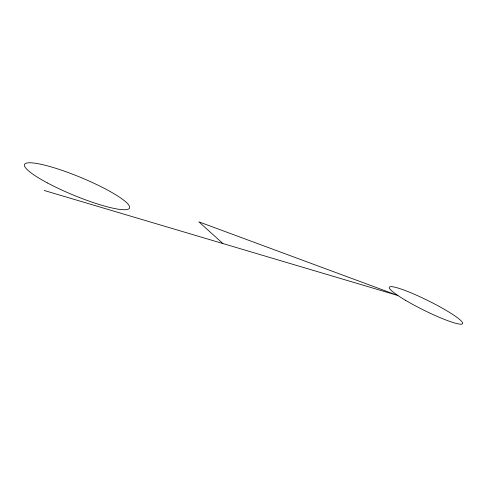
<?xml version="1.0" encoding="UTF-8"?>
<svg xmlns="http://www.w3.org/2000/svg" width="487" height="487" viewBox="0 0 487 487"><rect width="100%" height="100%" fill="white"/><g stroke="black" fill="none" stroke-linecap="round" stroke-linejoin="round"><path stroke-width="0.73" d="M44.147 190.46L397.94 295.53L198.866 221.847L222.906 243.549M405.519 300.296A40.908 5.211 26.4 0 0 462.571 323.666A40.908 5.211 26.4 0 0 409.768 292.328A40.908 5.211 26.4 0 0 405.519 300.296M47.422 182.935A56.863 9.563 22.5 0 0 129.518 208.052A56.863 9.563 22.5 0 0 54.063 167.765A56.863 9.563 22.5 0 0 47.422 182.935"/></g></svg>
